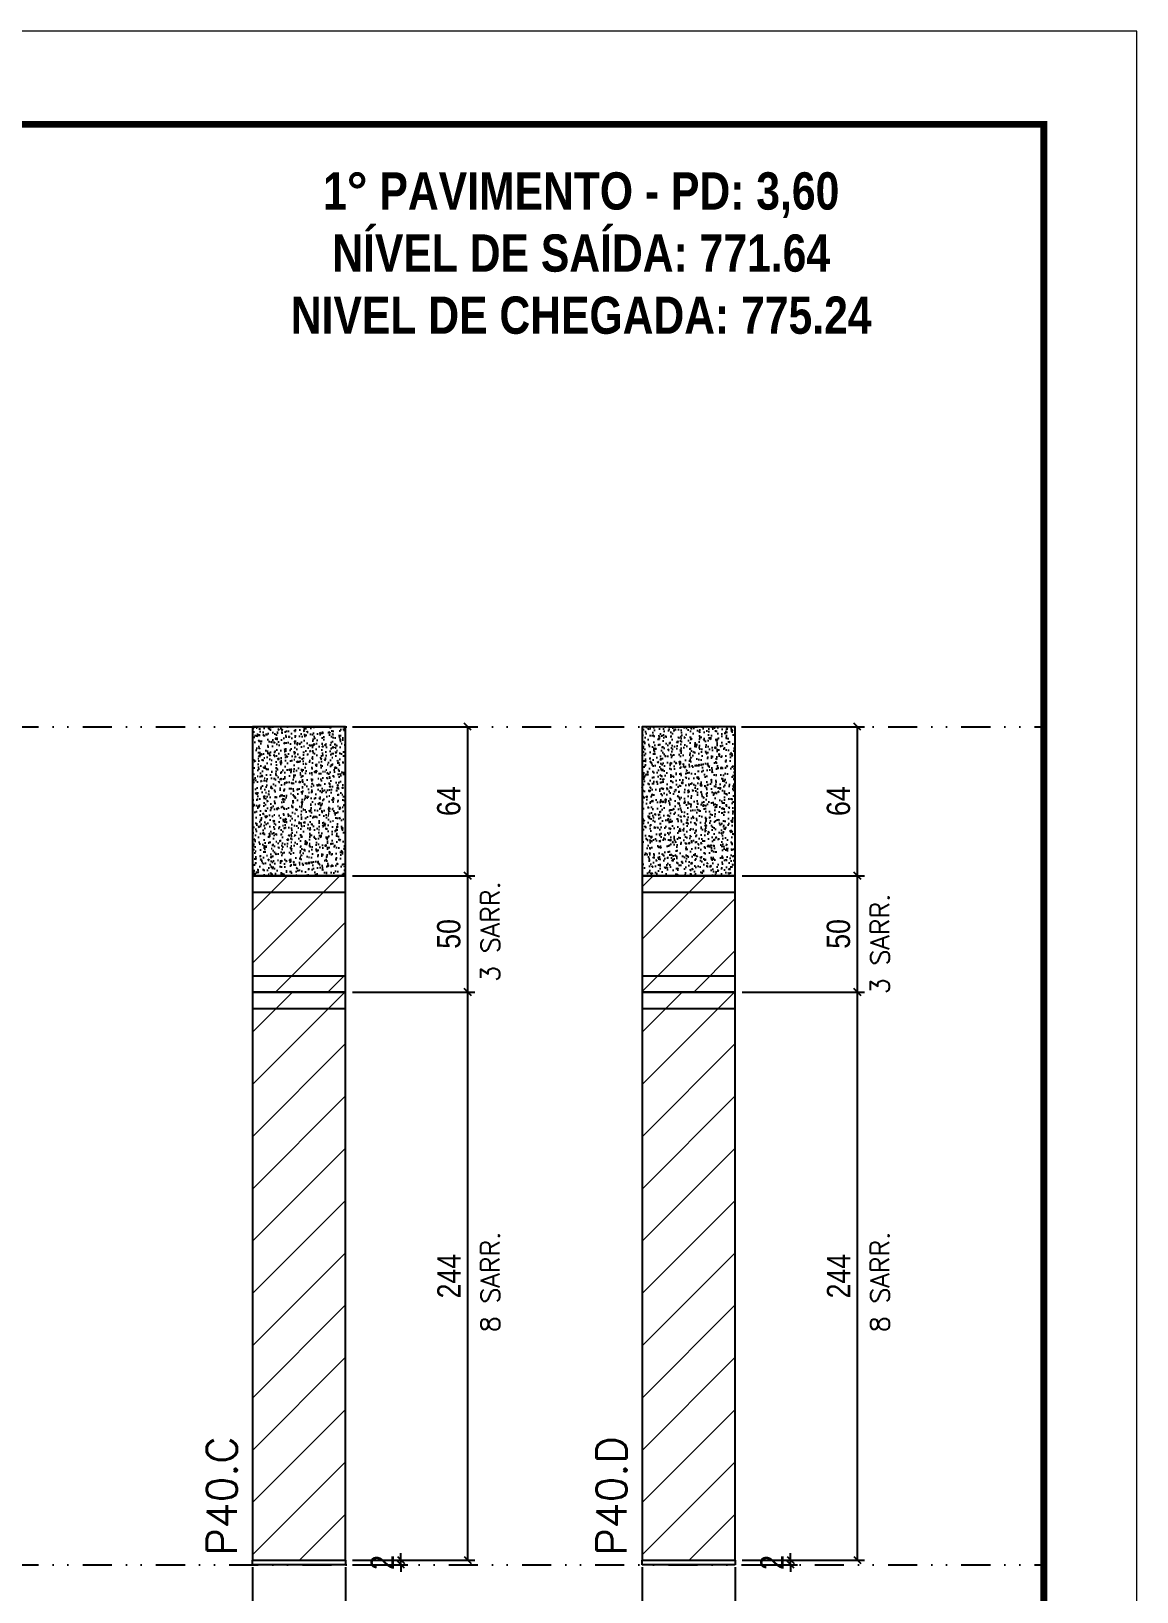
# Model space of a CAD drawing. Extents: x 2949 to 9203, y -16089 to 12527.
# Drawn here: x 7143 to 7618, y -778 to -108 of the extents above; entities that cross this region are included whole.
import ezdxf

# ---------------------------------------------------------------- set-up
doc = ezdxf.new("R2010")
doc.units = 0
doc.linetypes.add('DASHED', pattern=[0.75, 0.5, -0.25])
doc.linetypes.add('DIVIDE2', pattern=[0.625, 0.25, -0.125, 0, -0.125, 0, -0.125])
for name, color, linetype in [('COTA', 241, 'Continuous'), ('NOMENCLATURA', 7, 'Continuous'), ('Nível', 160, 'Continuous'), ('Painéis', 200, 'Continuous'), ('SARR_2.2x7', 40, 'Continuous')]:
    doc.layers.add(name, color=color, linetype=linetype)
for name, color, linetype, lineweight in [('Folhas', 255, 'Continuous', 9), ('Hachura', 251, 'Continuous', 9), ('SARRAFO DE PRESSAO', 251, 'DASHED', 9), ('Texto Seção', 7, 'Continuous', 15)]:
    doc.layers.add(name, color=color, linetype=linetype, lineweight=lineweight)
doc.styles.add('COTA TECNICA', font='techl___.ttf', dxfattribs={"height": 10})
doc.styles.add('COTA TECNICA-50', font='techl___.ttf', dxfattribs={"height": 10})
doc.styles.add('REGUA-120', font='ROMANS.shx', dxfattribs={"height": 15})
doc.styles.add('ROMANC', font='techb___.ttf', dxfattribs={"height": 2.5})
doc.styles.add('ROMANS', font='romans.shx')
doc.dimstyles.new('COTA PAINEL-50', dxfattribs={"dimtxt": 10, "dimasz": 3, "dimexe": 3, "dimexo": 3, "dimgap": 3, "dimtad": 1, "dimdec": 1, "dimzin": 12, "dimdsep": 46, "dimtxsty": 'COTA TECNICA-50', "dimblk1": 'OBLIQUE', "dimblk2": 'OBLIQUE', "dimsah": 1, "dimcen": 0.9, "dimclrd": 4, "dimclre": 4, "dimclrt": 240, "dimadec": 1, "dimazin": 3, "dimtfac": 1, "dimtdec": 1, "dimtmove": 0, "dimatfit": 3, "dimfxl": 1, "dimtolj": 1, "dimtzin": 12, "dimarcsym": 0})
doc.dimstyles.new('PAINEL', dxfattribs={"dimtxt": 10, "dimasz": 3, "dimexe": 3, "dimexo": 3, "dimgap": 3, "dimtad": 1, "dimdec": 1, "dimzin": 12, "dimdsep": 46, "dimtxsty": 'COTA TECNICA', "dimblk1": 'OBLIQUE', "dimblk2": 'OBLIQUE', "dimsah": 1, "dimcen": 0.9, "dimclrd": 4, "dimclre": 4, "dimclrt": 240, "dimadec": 1, "dimazin": 3, "dimtfac": 1, "dimtdec": 1, "dimtmove": 0, "dimatfit": 3, "dimfxl": 1, "dimtolj": 1, "dimtzin": 12, "dimarcsym": 0})

# ---------------------------------------------------------------- blocks, each defined once
blk = doc.blocks.new('9999999999')
at = {"layer": 'Folhas'}
blk.add_lwpolyline([(98138.98, 34190.21), (99623.98, 34190.21), (99623.98, 35240.21), (98138.98, 35240.21)], close=True, dxfattribs=at)
at = {"layer": 'Folhas', "color": 30, "const_width": 3}
blk.add_lwpolyline([(98213.98, 34230.21), (99583.98, 34230.21), (99583.98, 35200.21), (98213.98, 35200.21)], close=True, dxfattribs=at)
blk = doc.blocks.new('_Oblique')
at = {"color": 0, "linetype": 'ByBlock', "lineweight": -2}
blk.add_line((-0.5, -0.5), (0.5, 0.5), dxfattribs=at)
blk = doc.blocks.new('*D1741')
at = {"layer": 'COTA', "color": 4, "lineweight": -2, "transparency": 16777216}
for p, q in [((7280.63, -520.33), (7333.12, -520.33)), ((7330.12, -764.31), (7330.12, -520.33)), ((7280.63, -764.31), (7333.12, -764.31))]:
    blk.add_line(p, q, dxfattribs=at)
at = {"layer": 'Defpoints', "color": 0, "transparency": 16777216}
for p in [(7277.63, -520.33), (7330.12, -520.33), (7277.63, -764.31)]:
    blk.add_point(p, dxfattribs=at)
at = {"layer": 'COTA', "color": 4, "lineweight": -2, "transparency": 16777216, "xscale": 3, "yscale": 3, "zscale": 3}
for p, rotation in [((7330.12, -520.33), 90), ((7330.12, -764.31), 270)]:
    blk.add_blockref('_Oblique', p, dxfattribs=dict(at, rotation=rotation))
at = {"layer": 'COTA', "color": 240, "transparency": 16777216, "insert": (7322.04, -642.32), "char_height": 10, "attachment_point": 5, "rotation": 90, "style": 'COTA TECNICA'}
blk.add_mtext('\\A1;244', dxfattribs=at)
blk = doc.blocks.new('*D1742')
at = {"layer": 'COTA', "color": 4, "lineweight": -2, "transparency": 16777216}
for p, q in [((7280.63, -406.31), (7333.12, -406.31)), ((7330.12, -470.33), (7330.12, -406.31)), ((7280.63, -470.33), (7333.12, -470.33))]:
    blk.add_line(p, q, dxfattribs=at)
at = {"layer": 'Defpoints', "color": 0, "transparency": 16777216}
for p in [(7277.63, -406.31), (7330.12, -406.31), (7277.63, -470.33)]:
    blk.add_point(p, dxfattribs=at)
at = {"layer": 'COTA', "color": 4, "lineweight": -2, "transparency": 16777216, "xscale": 3, "yscale": 3, "zscale": 3}
for p, rotation in [((7330.12, -406.31), 90), ((7330.12, -470.33), 270)]:
    blk.add_blockref('_Oblique', p, dxfattribs=dict(at, rotation=rotation))
at = {"layer": 'COTA', "color": 240, "transparency": 16777216, "insert": (7322.01, -438.32), "char_height": 10, "attachment_point": 5, "rotation": 90, "style": 'COTA TECNICA'}
blk.add_mtext('\\A1;64', dxfattribs=at)
blk = doc.blocks.new('*D1743')
at = {"layer": 'COTA', "color": 4, "lineweight": -2, "transparency": 16777216}
for p, q in [((7237.63, -767.31), (7237.63, -809.04)), ((7277.63, -767.31), (7277.63, -809.04)), ((7237.63, -806.04), (7277.63, -806.04))]:
    blk.add_line(p, q, dxfattribs=at)
at = {"layer": 'Defpoints', "color": 0, "transparency": 16777216}
for p in [(7237.63, -764.31), (7277.63, -764.31), (7277.63, -806.04)]:
    blk.add_point(p, dxfattribs=at)
at = {"layer": 'COTA', "color": 4, "lineweight": -2, "transparency": 16777216, "xscale": 3, "yscale": 3, "zscale": 3, "rotation": 180}
blk.add_blockref('_Oblique', (7237.63, -806.04), dxfattribs=at)
at = {"layer": 'COTA', "color": 4, "lineweight": -2, "transparency": 16777216, "xscale": 3, "yscale": 3, "zscale": 3}
blk.add_blockref('_Oblique', (7277.63, -806.04), dxfattribs=at)
at = {"layer": 'COTA', "color": 240, "transparency": 16777216, "insert": (7257.63, -797.93), "char_height": 10, "attachment_point": 5, "style": 'COTA TECNICA'}
blk.add_mtext('\\A1;40', dxfattribs=at)
blk = doc.blocks.new('*D1772')
at = {"layer": 'COTA', "color": 4, "linetype": 'ByBlock', "lineweight": -2, "transparency": 16777216}
for p, q in [((7280.63, -470.33), (7333.12, -470.33)), ((7330.12, -520.33), (7330.12, -470.33)), ((7280.63, -520.33), (7333.12, -520.33))]:
    blk.add_line(p, q, dxfattribs=at)
at = {"layer": 'Defpoints', "color": 0, "linetype": 'ByBlock', "transparency": 16777216}
for p in [(7277.63, -470.33), (7330.12, -470.33), (7277.63, -520.33)]:
    blk.add_point(p, dxfattribs=at)
at = {"layer": 'COTA', "color": 4, "linetype": 'ByBlock', "lineweight": -2, "transparency": 16777216, "xscale": 3, "yscale": 3, "zscale": 3}
for p, rotation in [((7330.12, -470.33), 90), ((7330.12, -520.33), 270)]:
    blk.add_blockref('_Oblique', p, dxfattribs=dict(at, rotation=rotation))
at = {"layer": 'COTA', "color": 240, "linetype": 'ByBlock', "transparency": 16777216, "insert": (7322.01, -495.33), "char_height": 10, "attachment_point": 5, "rotation": 90, "style": 'COTA TECNICA'}
blk.add_mtext('\\A1;50', dxfattribs=at)
blk = doc.blocks.new('*D1744')
at = {"layer": 'COTA', "color": 4, "lineweight": -2, "transparency": 16777216}
for p, q in [((7301.44, -764.31), (7301.44, -761.31)), ((7280.63, -764.31), (7304.44, -764.31)), ((7280.63, -766.31), (7304.44, -766.31)), ((7301.44, -766.31), (7301.44, -764.31)), ((7301.44, -766.31), (7301.44, -769.31))]:
    blk.add_line(p, q, dxfattribs=at)
at = {"layer": 'Defpoints', "color": 0, "transparency": 16777216}
for p in [(7277.63, -764.31), (7277.63, -766.31), (7301.44, -764.31)]:
    blk.add_point(p, dxfattribs=at)
at = {"layer": 'COTA', "color": 4, "lineweight": -2, "transparency": 16777216, "xscale": 3, "yscale": 3, "zscale": 3}
for p, rotation in [((7301.44, -764.31), 270), ((7301.44, -766.31), 90)]:
    blk.add_blockref('_Oblique', p, dxfattribs=dict(at, rotation=rotation))
at = {"layer": 'COTA', "color": 240, "transparency": 16777216, "insert": (7293.44, -765.31), "char_height": 10, "attachment_point": 5, "rotation": 90, "style": 'COTA TECNICA-50'}
blk.add_mtext('\\A1;2', dxfattribs=at)
blk = doc.blocks.new('*D1761')
at = {"layer": 'COTA', "color": 4, "lineweight": -2, "transparency": 16777216}
for p, q in [((7448.02, -520.33), (7500.51, -520.33)), ((7497.51, -764.31), (7497.51, -520.33)), ((7448.02, -764.31), (7500.51, -764.31))]:
    blk.add_line(p, q, dxfattribs=at)
at = {"layer": 'Defpoints', "color": 0, "transparency": 16777216}
for p in [(7445.02, -520.33), (7497.51, -520.33), (7445.02, -764.31)]:
    blk.add_point(p, dxfattribs=at)
at = {"layer": 'COTA', "color": 4, "lineweight": -2, "transparency": 16777216, "xscale": 3, "yscale": 3, "zscale": 3}
for p, rotation in [((7497.51, -520.33), 90), ((7497.51, -764.31), 270)]:
    blk.add_blockref('_Oblique', p, dxfattribs=dict(at, rotation=rotation))
at = {"layer": 'COTA', "color": 240, "transparency": 16777216, "insert": (7489.44, -642.32), "char_height": 10, "attachment_point": 5, "rotation": 90, "style": 'COTA TECNICA'}
blk.add_mtext('\\A1;244', dxfattribs=at)
blk = doc.blocks.new('*D1762')
at = {"layer": 'COTA', "color": 4, "lineweight": -2, "transparency": 16777216}
for p, q in [((7448.02, -406.31), (7500.51, -406.31)), ((7497.51, -470.33), (7497.51, -406.31)), ((7448.02, -470.33), (7500.51, -470.33))]:
    blk.add_line(p, q, dxfattribs=at)
at = {"layer": 'Defpoints', "color": 0, "transparency": 16777216}
for p in [(7445.02, -406.31), (7497.51, -406.31), (7445.02, -470.33)]:
    blk.add_point(p, dxfattribs=at)
at = {"layer": 'COTA', "color": 4, "lineweight": -2, "transparency": 16777216, "xscale": 3, "yscale": 3, "zscale": 3}
for p, rotation in [((7497.51, -406.31), 90), ((7497.51, -470.33), 270)]:
    blk.add_blockref('_Oblique', p, dxfattribs=dict(at, rotation=rotation))
at = {"layer": 'COTA', "color": 240, "transparency": 16777216, "insert": (7489.41, -438.32), "char_height": 10, "attachment_point": 5, "rotation": 90, "style": 'COTA TECNICA'}
blk.add_mtext('\\A1;64', dxfattribs=at)
blk = doc.blocks.new('*D1763')
at = {"layer": 'COTA', "color": 4, "lineweight": -2, "transparency": 16777216}
for p, q in [((7405.02, -767.31), (7405.02, -809.04)), ((7445.02, -767.31), (7445.02, -809.04)), ((7405.02, -806.04), (7445.02, -806.04))]:
    blk.add_line(p, q, dxfattribs=at)
at = {"layer": 'Defpoints', "color": 0, "transparency": 16777216}
for p in [(7405.02, -764.31), (7445.02, -764.31), (7445.02, -806.04)]:
    blk.add_point(p, dxfattribs=at)
at = {"layer": 'COTA', "color": 4, "lineweight": -2, "transparency": 16777216, "xscale": 3, "yscale": 3, "zscale": 3, "rotation": 180}
blk.add_blockref('_Oblique', (7405.02, -806.04), dxfattribs=at)
at = {"layer": 'COTA', "color": 4, "lineweight": -2, "transparency": 16777216, "xscale": 3, "yscale": 3, "zscale": 3}
blk.add_blockref('_Oblique', (7445.02, -806.04), dxfattribs=at)
at = {"layer": 'COTA', "color": 240, "transparency": 16777216, "insert": (7425.02, -797.93), "char_height": 10, "attachment_point": 5, "style": 'COTA TECNICA'}
blk.add_mtext('\\A1;40', dxfattribs=at)
blk = doc.blocks.new('*D1775')
at = {"layer": 'COTA', "color": 4, "linetype": 'ByBlock', "lineweight": -2, "transparency": 16777216}
for p, q in [((7448.02, -470.33), (7500.51, -470.33)), ((7497.51, -520.33), (7497.51, -470.33)), ((7448.02, -520.33), (7500.51, -520.33))]:
    blk.add_line(p, q, dxfattribs=at)
at = {"layer": 'Defpoints', "color": 0, "linetype": 'ByBlock', "transparency": 16777216}
for p in [(7445.02, -470.33), (7497.51, -470.33), (7445.02, -520.33)]:
    blk.add_point(p, dxfattribs=at)
at = {"layer": 'COTA', "color": 4, "linetype": 'ByBlock', "lineweight": -2, "transparency": 16777216, "xscale": 3, "yscale": 3, "zscale": 3}
for p, rotation in [((7497.51, -470.33), 90), ((7497.51, -520.33), 270)]:
    blk.add_blockref('_Oblique', p, dxfattribs=dict(at, rotation=rotation))
at = {"layer": 'COTA', "color": 240, "linetype": 'ByBlock', "transparency": 16777216, "insert": (7489.4, -495.33), "char_height": 10, "attachment_point": 5, "rotation": 90, "style": 'COTA TECNICA'}
blk.add_mtext('\\A1;50', dxfattribs=at)
blk = doc.blocks.new('*D1764')
at = {"layer": 'COTA', "color": 4, "lineweight": -2, "transparency": 16777216}
for p, q in [((7468.84, -764.31), (7468.84, -761.31)), ((7448.02, -764.31), (7471.84, -764.31)), ((7448.02, -766.31), (7471.84, -766.31)), ((7468.84, -766.31), (7468.84, -764.31)), ((7468.84, -766.31), (7468.84, -769.31))]:
    blk.add_line(p, q, dxfattribs=at)
at = {"layer": 'Defpoints', "color": 0, "transparency": 16777216}
for p in [(7445.02, -764.31), (7445.02, -766.31), (7468.84, -764.31)]:
    blk.add_point(p, dxfattribs=at)
at = {"layer": 'COTA', "color": 4, "lineweight": -2, "transparency": 16777216, "xscale": 3, "yscale": 3, "zscale": 3}
for p, rotation in [((7468.84, -764.31), 270), ((7468.84, -766.31), 90)]:
    blk.add_blockref('_Oblique', p, dxfattribs=dict(at, rotation=rotation))
at = {"layer": 'COTA', "color": 240, "transparency": 16777216, "insert": (7460.84, -765.31), "char_height": 10, "attachment_point": 5, "rotation": 90, "style": 'COTA TECNICA-50'}
blk.add_mtext('\\A1;2', dxfattribs=at)

msp = doc.modelspace()

# ---------------------------------------------------------------- hatches: boundary and pattern name
at = {"layer": 'COTA', "linetype": 'ByBlock'}
h = msp.add_hatch(dxfattribs=at)
h.set_pattern_fill('AR-CONC', color=256, scale=0.03)
h.set_pattern_definition([(50, (-124376.4003, -27283.571), (5.46554007, -0.47817257), [0.5715, -6.2865]), (355, (-124376.4, -27283.571), (-1.05730264, 5.73170536), [0.4572, -5.02921753]), (100.4514447, (-124375.945, -27283.611), (4.40823741, 5.25353256), [0.48570026, -5.34270734]), (46.1842, (-124376.4, -27282.047), (8.13237123, -1.26126984), [0.85725, -9.42975]), (96.6355576, (-124375.7226, -27282.152), (7.122124, 7.42278374), [0.7285507, -8.01406824]), (351.184151, (-124376.4, -27282.047), (7.122124, 7.42278374), [0.685799, -7.54379196]), (21, (-124375.6383, -27282.428), (4.54843174, -3.06795595), [0.5715, -6.2865]), (326, (-124375.638, -27282.428), (1.85406085, 5.52563898), [0.4572, -5.0292]), (71.451445, (-124375.259, -27282.6836), (6.40249258, 2.45768307), [0.48570026, -5.34269813]), (37.5, (-124376.4003, -27283.571), (0.092658098, 2.536651166), [0, -4.96824, 0, -5.1054, 0, -5.04825]), (7.5, (-124376.4003, -27283.571), (2.004589875, 3.005417245), [0, -2.91084, 0, -4.85394, 0, -1.92405]), (327.5, (-124378.0995, -27283.571), (4.067717855, -0.17186232), [0, -1.905, 0, -5.9436, 0, -7.8867]), (317.5, (-124378.8615, -27283.571), (4.44387544, 0.76279473), [0, -2.4765, 0, -3.94716, 0, -5.6007])])
h.paths.add_polyline_path([(7237.63, -470.31), (7277.63, -470.31), (7277.63, -406.31), (7237.63, -406.31)])
h = msp.add_hatch(dxfattribs=at)
h.set_pattern_fill('AR-CONC', color=256, scale=0.03)
h.set_pattern_definition([(50, (-124209.0055, -27241.571), (5.46554007, -0.47817257), [0.5715, -6.2865]), (355, (-124209.0055, -27241.571), (-1.05730264, 5.73170536), [0.4572, -5.02921753]), (100.4514447, (-124208.55, -27241.611), (4.40823741, 5.25353256), [0.48570026, -5.34270734]), (46.1842, (-124209.0055, -27240.047), (8.13237123, -1.26126984), [0.85725, -9.42975]), (96.6355576, (-124208.328, -27240.152), (7.122124, 7.42278374), [0.7285507, -8.01406824]), (351.184151, (-124209.0055, -27240.047), (7.122124, 7.42278374), [0.685799, -7.54379196]), (21, (-124208.2435, -27240.428), (4.54843174, -3.06795595), [0.5715, -6.2865]), (326, (-124208.2435, -27240.428), (1.85406085, 5.52563898), [0.4572, -5.0292]), (71.451445, (-124207.8645, -27240.6836), (6.40249258, 2.45768307), [0.48570026, -5.34269813]), (37.5, (-124209.0055, -27241.571), (0.092658098, 2.536651166), [0, -4.96824, 0, -5.1054, 0, -5.04825]), (7.5, (-124209.0055, -27241.571), (2.004589875, 3.005417245), [0, -2.91084, 0, -4.85394, 0, -1.92405]), (327.5, (-124210.7048, -27241.571), (4.067717855, -0.17186232), [0, -1.905, 0, -5.9436, 0, -7.8867]), (317.5, (-124211.4668, -27241.571), (4.44387544, 0.76279473), [0, -2.4765, 0, -3.94716, 0, -5.6007])])
h.paths.add_polyline_path([(7405.02, -470.33), (7445.02, -470.33), (7445.02, -406.31), (7405.02, -406.31)])
at = {"layer": 'Hachura'}
h = msp.add_hatch(dxfattribs=at)
h.set_pattern_fill('ANSI31', color=256, scale=5)
h.paths.add_polyline_path([(7277.63, -470.33), (7237.63, -470.33), (7237.63, -520.33), (7277.63, -520.33)])
h = msp.add_hatch(dxfattribs=at)
h.set_pattern_fill('ANSI31', color=256, scale=5)
h.paths.add_polyline_path([(7445.02, -470.33), (7405.02, -470.33), (7405.02, -520.33), (7445.02, -520.33)])
at = {"layer": 'Hachura', "linetype": 'ByBlock'}
h = msp.add_hatch(dxfattribs=at)
h.set_pattern_fill('ANSI31', color=256, scale=5)
h.set_pattern_definition([(45, (-126168.651, -33050.646), (-11.2253202, 11.2253202), [])])
h.paths.add_polyline_path([(7277.63, -520.33), (7237.63, -520.33), (7237.63, -764.31), (7277.63, -764.31)])
h = msp.add_hatch(dxfattribs=at)
h.set_pattern_fill('ANSI31', color=256, scale=5)
h.set_pattern_definition([(45, (-126001.257, -33050.646), (-11.2253202, 11.2253202), [])])
h.paths.add_polyline_path([(7445.02, -520.33), (7405.02, -520.33), (7405.02, -764.31), (7445.02, -764.31)])

# ---------------------------------------------------------------- linework, layer by layer
at = {"layer": 'COTA', "linetype": 'ByBlock'}
for points in [[(7237.63, -470.33), (7277.63, -470.33), (7277.63, -406.31), (7237.63, -406.31)], [(7405.02, -470.33), (7445.02, -470.33), (7445.02, -406.31), (7405.02, -406.31)]]:
    msp.add_lwpolyline(points, close=True, dxfattribs=at)
at = {"layer": 'Nível', "color": 4, "linetype": 'DIVIDE2', "ltscale": 50}
for p, q in [((6567.19, -406.31), (7577.53, -406.31)), ((6567.19, -766.31), (7577.53, -766.31))]:
    msp.add_line(p, q, dxfattribs=at)
at = {"layer": 'Painéis'}
for p, q in [((7237.63, -764.31), (7277.63, -764.31)), ((7237.63, -766.31), (7237.63, -764.31)), ((7277.63, -766.31), (7237.63, -766.31)), ((7277.63, -764.31), (7277.63, -766.31)), ((7405.02, -764.31), (7445.02, -764.31)), ((7405.02, -766.31), (7405.02, -764.31)), ((7445.02, -766.31), (7405.02, -766.31)), ((7445.02, -764.31), (7445.02, -766.31))]:
    msp.add_line(p, q, dxfattribs=at)
for points in [[(7237.63, -520.33), (7277.63, -520.33), (7277.63, -470.33), (7237.63, -470.33)], [(7405.02, -520.33), (7445.02, -520.33), (7445.02, -470.33), (7405.02, -470.33)], [(7237.63, -764.31), (7277.63, -764.31), (7277.63, -520.33), (7237.63, -520.33)], [(7405.02, -764.31), (7445.02, -764.31), (7445.02, -520.33), (7405.02, -520.33)]]:
    msp.add_lwpolyline(points, close=True, dxfattribs=at)
at = {"layer": 'SARR_2.2x7'}
for p, q in [((7237.63, -477.33), (7277.63, -477.33)), ((7405.02, -477.33), (7445.02, -477.33)), ((7237.63, -513.33), (7277.63, -513.33)), ((7405.02, -513.33), (7445.02, -513.33)), ((7237.63, -527.33), (7277.63, -527.33)), ((7405.02, -527.33), (7445.02, -527.33))]:
    msp.add_line(p, q, dxfattribs=at)

# ---------------------------------------------------------------- block references
at = {"layer": 'SARRAFO DE PRESSAO', "color": 6, "linetype": 'ByBlock'}
msp.add_blockref('9999999999', (-92006.44, -35347.8), dxfattribs=at)

# ---------------------------------------------------------------- texts
at = {"layer": 'NOMENCLATURA', "color": 2, "insert": (7378.86, -141.53), "char_height": 16, "attachment_point": 2, "style": 'ROMANC'}
msp.add_mtext_dynamic_manual_height_columns('\\P1° PAVIMENTO - PD: 3,60\\PNÍVEL DE SAÍDA: 771.64\\PNIVEL DE CHEGADA: 775.24', width=300.2766, gutter_width=1, heights=[0], dxfattribs=at)
at = {"layer": 'Texto Seção', "linetype": 'Continuous', "style": 'ROMANS'}
for s, p in [('3 SARR.', (7343.8, -515.93)), ('3 SARR.', (7511.19, -521.23)), ('8 SARR.', (7343.8, -666.41)), ('8 SARR.', (7511.19, -666.41))]:
    msp.add_text(s, height=8, rotation=90, dxfattribs=at).set_placement(p)
at = {"layer": 'Texto Seção', "char_height": 13, "width": 285.3299, "attachment_point": 7, "rotation": 90, "style": 'REGUA-120'}
for s, insert in [('P40.C', (7230.98, -762.38)), ('P40.D', (7398.37, -762.38))]:
    msp.add_mtext(s, dxfattribs=dict(at, insert=insert))

# ---------------------------------------------------------------- dimensions: what is measured, and where the dimension line sits
at = {"layer": 'COTA'}
for base, p1, p2, picture, middle in [((7330.12, -406.31), (7277.63, -470.33), (7277.63, -406.31), '*D1742', (7322.01, -438.32)), ((7497.51, -406.31), (7445.02, -470.33), (7445.02, -406.31), '*D1762', (7489.41, -438.32)), ((7330.12, -520.33), (7277.63, -764.31), (7277.63, -520.33), '*D1741', (7322.04, -642.32)), ((7497.51, -520.33), (7445.02, -764.31), (7445.02, -520.33), '*D1761', (7489.44, -642.32))]:
    dim = msp.add_linear_dim(base=base, p1=p1, p2=p2, angle=90, dimstyle='PAINEL', override={"dimarcsym": 2}, dxfattribs=at)
    dim.commit()
    dim.dimension.update_dxf_attribs({"geometry": picture, "text_midpoint": middle})
at = {"layer": 'COTA', "linetype": 'ByBlock'}
for base, p1, p2, picture, middle in [((7330.12, -470.33), (7277.63, -520.33), (7277.63, -470.33), '*D1772', (7322.01, -495.33)), ((7497.51, -470.33), (7445.02, -520.33), (7445.02, -470.33), '*D1775', (7489.4, -495.33))]:
    dim = msp.add_linear_dim(base=base, p1=p1, p2=p2, angle=90, dimstyle='PAINEL', dxfattribs=at)
    dim.commit()
    dim.dimension.update_dxf_attribs({"geometry": picture, "text_midpoint": middle})
at = {"layer": 'COTA'}
for base, p1, p2, picture, middle in [((7301.44, -764.31), (7277.63, -766.31), (7277.63, -764.31), '*D1744', (7301.44, -765.31)), ((7468.84, -764.31), (7445.02, -766.31), (7445.02, -764.31), '*D1764', (7468.84, -765.31))]:
    dim = msp.add_linear_dim(base=base, p1=p1, p2=p2, angle=90, dimstyle='COTA PAINEL-50', dxfattribs=at)
    dim.commit()
    dim.dimension.update_dxf_attribs({"geometry": picture, "text_midpoint": middle, "dimtype": 160})
for base, p1, p2, picture, middle in [((7277.63, -806.04), (7237.63, -764.31), (7277.63, -764.31), '*D1743', (7257.63, -797.93)), ((7445.02, -806.04), (7405.02, -764.31), (7445.02, -764.31), '*D1763', (7425.02, -797.93))]:
    dim = msp.add_linear_dim(base=base, p1=p1, p2=p2, dimstyle='PAINEL', override={"dimarcsym": 2}, dxfattribs=at)
    dim.commit()
    dim.dimension.update_dxf_attribs({"geometry": picture, "text_midpoint": middle})

doc.saveas('drawing.dxf')
